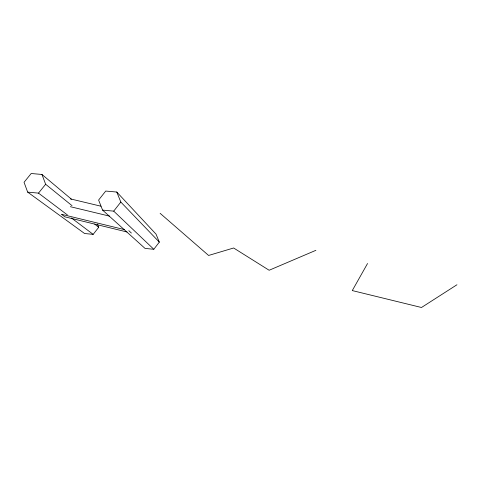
<?xml version="1.0" encoding="UTF-8"?>
<svg xmlns="http://www.w3.org/2000/svg" width="481" height="481" viewBox="0 0 481 481"><rect width="100%" height="100%" fill="white"/><g stroke="black" fill="none" stroke-linecap="round" stroke-linejoin="round"><path stroke-width="0.72" d="M367.544 263.504L352.278 290.578L421.488 307.497L456.95 284.764M153.812 249.278L159.313 242.117L156.03 234.133L116.787 192.045L105.718 191.059L98.617 200.054L102.579 210.107L145.034 248.412L153.812 249.278L113.708 211.135L102.579 210.107M71.441 199.2L41.955 174.465L31.187 173.503L24.05 182.299L27.664 192.123L84.584 233.513L93.164 234.361L98.695 227.327L97.421 224.062M113.708 211.135L120.821 202.062L116.787 192.045M27.664 192.123L38.492 193.121L45.641 184.259L41.955 174.465M315.885 250.324L269.144 270.256L233.634 247.992L208.604 255.453L160.125 213.323M70.304 198.875L100.974 206.211M70.316 206.686L109.644 216.161M61.382 214.267L124.459 229.611M127.05 231.98L64.929 216.847L61.971 214.694M38.492 193.121L67.394 214.923M71.459 217.989L93.164 234.361M45.641 184.259L72.018 205.67M94.709 224.092L98.695 227.327M128.812 230.67L131.385 233.038M120.821 202.062L159.313 242.117"/></g></svg>
